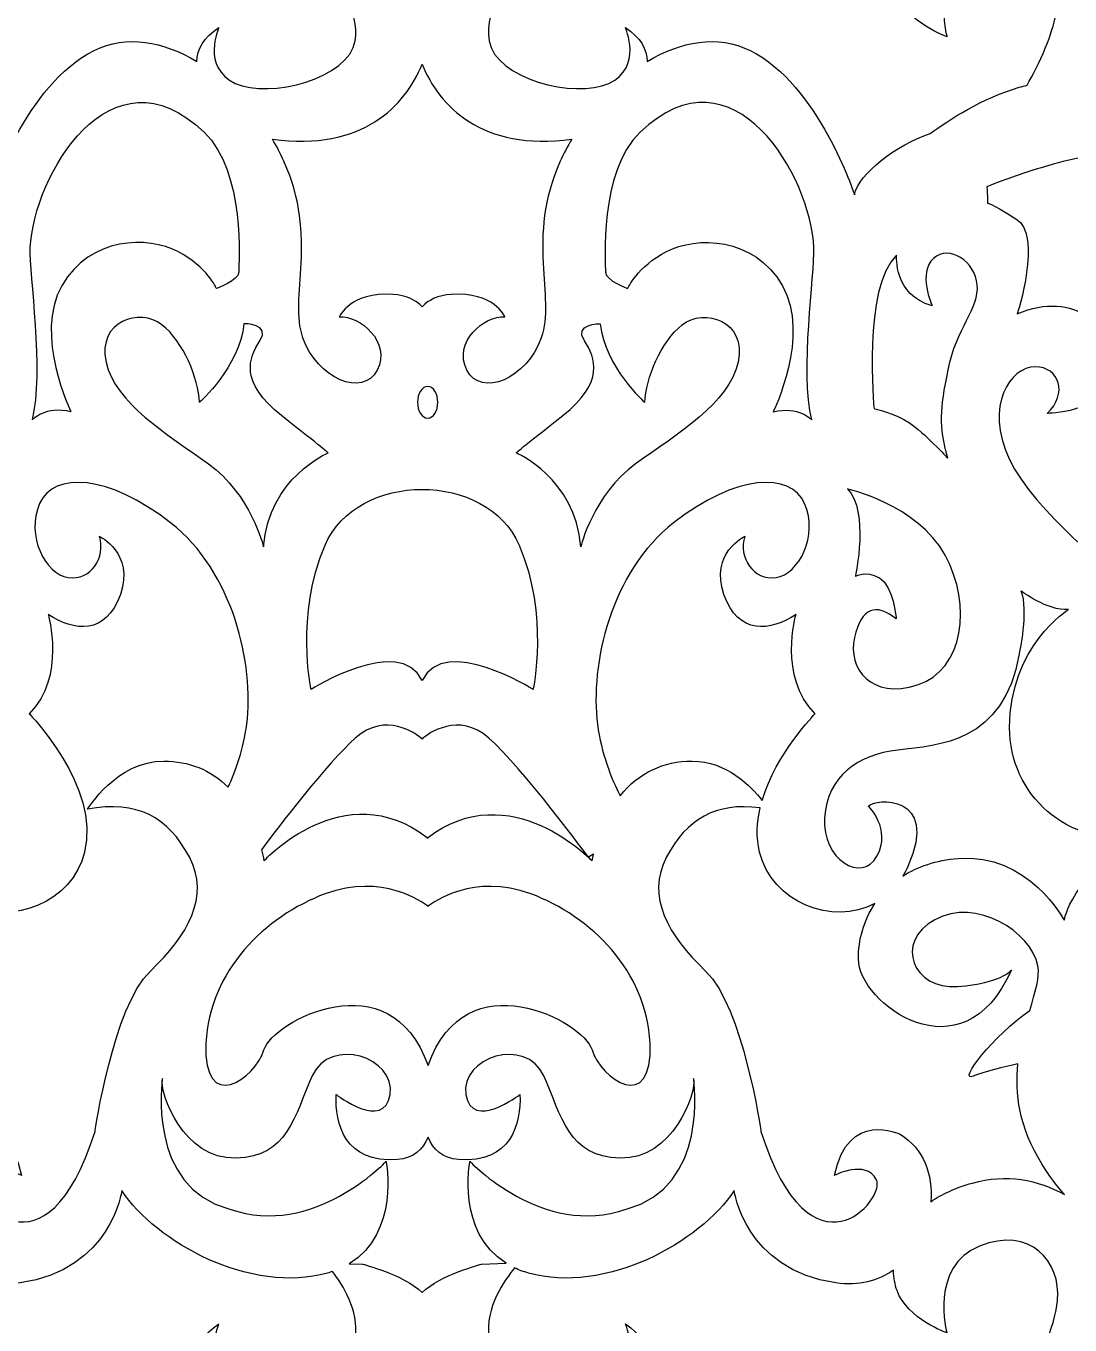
# Model space of a CAD drawing. Header units: centimetres. Extents: x 22.81 to 27, y -9 to -0.08.
# Drawn here: x 24.479 to 25.775, y -2.873 to -1.261 of the extents above; entities that cross this region are included whole.
import ezdxf

# ---------------------------------------------------------------- set-up
doc = ezdxf.new("R2010")
doc.units = ezdxf.units.CM
doc.header["$MEASUREMENT"] = 0
doc.layers.add('layer 1', color=7, linetype='Continuous')

msp = doc.modelspace()

# ---------------------------------------------------------------- linework, layer by layer
at = {"layer": 'layer 1', "color": 250, "lineweight": 30}
for points, knots in [([(26.99977, -9.0002), (26.99977, -9.0002), (22.8137, -9.0002), (22.8137, -9.0002), (22.8137, -9.0002), (22.8137, -9.0002), (22.8137, -0.08237), (22.8137, -0.08237), (22.8137, -0.08237), (22.8137, -0.08237), (26.99977, -0.08237), (26.99977, -0.08237), (26.99977, -0.08237), (26.99977, -0.08237), (26.99977, -9.0002), (26.99977, -9.0002)], [0, 0, 0, 0, 0.2, 0.2, 0.2, 0.2, 0.4, 0.4, 0.4, 0.4, 0.6, 0.6, 0.6, 0.6, 1, 1, 1, 1]), ([(24.85478, -1.1925), (24.86601, -1.20584), (24.89324, -1.24264), (24.8873, -1.27945), (24.8873, -1.27945), (24.87987, -1.32555), (24.78136, -1.3519), (24.73861, -1.33214), (24.73861, -1.33214), (24.69585, -1.31238), (24.71816, -1.26298), (24.71816, -1.26298), (24.71816, -1.26298), (24.69883, -1.27551), (24.69135, -1.29015), (24.69093, -1.30504), (24.69093, -1.30504), (24.64944, -1.28008), (24.60368, -1.27138), (24.5633, -1.29136), (24.5633, -1.29136), (24.47886, -1.33309), (24.4337, -1.47052), (24.4337, -1.47052), (24.4337, -1.47052), (24.42905, -1.44432), (24.38119, -1.4083), (24.34003, -1.39449), (24.34003, -1.39449), (24.31657, -1.37734), (24.27453, -1.35008), (24.22929, -1.33708), (24.22929, -1.33708), (24.22601, -1.33615), (24.22273, -1.33525), (24.21937, -1.3344), (24.21937, -1.3344), (24.20602, -1.30949), (24.18548, -1.27022), (24.18189, -1.23378), (24.18189, -1.23378), (24.17712, -1.18566), (24.21588, -1.14143), (24.27854, -1.16645), (24.27854, -1.16645), (24.3412, -1.19145), (24.31912, -1.27429), (24.31912, -1.27429), (24.31912, -1.27429), (24.31912, -1.27429), (24.3685, -1.2567), (24.38096, -1.2217), (24.38096, -1.2217), (24.38535, -1.2094), (24.38717, -1.19265), (24.38343, -1.17491), (24.38343, -1.17491), (24.40373, -1.19715), (24.43368, -1.21072), (24.47151, -1.20523), (24.47151, -1.20523), (24.5849, -1.18876), (24.59774, -1.09068), (24.59774, -1.09068), (24.59774, -1.09068), (24.63947, -1.15468), (24.75824, -1.22006), (24.85293, -1.19306), (24.85293, -1.19306), (24.85356, -1.19288), (24.85416, -1.19269), (24.85478, -1.1925)], [0, 0, 0, 0, 0.0526316, 0.0526316, 0.0526316, 0.0526316, 0.1052632, 0.1052632, 0.1052632, 0.1052632, 0.1578947, 0.1578947, 0.1578947, 0.1578947, 0.2105263, 0.2105263, 0.2105263, 0.2105263, 0.2631579, 0.2631579, 0.2631579, 0.2631579, 0.3157895, 0.3157895, 0.3157895, 0.3157895, 0.3684211, 0.3684211, 0.3684211, 0.3684211, 0.4210526, 0.4210526, 0.4210526, 0.4210526, 0.4736842, 0.4736842, 0.4736842, 0.4736842, 0.5263158, 0.5263158, 0.5263158, 0.5263158, 0.5789474, 0.5789474, 0.5789474, 0.5789474, 0.6315789, 0.6315789, 0.6315789, 0.6315789, 0.6842105, 0.6842105, 0.6842105, 0.6842105, 0.7368421, 0.7368421, 0.7368421, 0.7368421, 0.7894737, 0.7894737, 0.7894737, 0.7894737, 0.8421053, 0.8421053, 0.8421053, 0.8421053, 0.8947368, 0.8947368, 0.8947368, 0.8947368, 1, 1, 1, 1]), ([(25.55554, -1.18947), (25.55492, -1.20166), (25.55675, -1.21284), (25.55991, -1.2217), (25.55991, -1.2217), (25.57238, -1.2567), (25.62174, -1.27429), (25.62174, -1.27429), (25.62174, -1.27429), (25.62174, -1.27429), (25.59969, -1.19145), (25.66235, -1.16645), (25.66235, -1.16645), (25.72499, -1.14143), (25.76376, -1.18566), (25.75899, -1.23378), (25.75899, -1.23378), (25.75538, -1.27022), (25.73486, -1.30949), (25.7215, -1.3344), (25.7215, -1.3344), (25.71815, -1.33525), (25.71485, -1.33615), (25.71159, -1.33708), (25.71159, -1.33708), (25.66634, -1.35008), (25.62432, -1.37734), (25.60084, -1.39449), (25.60084, -1.39449), (25.55969, -1.4083), (25.51185, -1.44432), (25.50718, -1.47052), (25.50718, -1.47052), (25.50718, -1.47052), (25.46201, -1.33309), (25.37758, -1.29136), (25.37758, -1.29136), (25.3372, -1.27138), (25.29144, -1.28008), (25.24994, -1.30504), (25.24994, -1.30504), (25.24952, -1.29015), (25.24203, -1.27551), (25.22272, -1.26298), (25.22272, -1.26298), (25.22272, -1.26298), (25.24502, -1.31238), (25.20228, -1.33214), (25.20228, -1.33214), (25.15952, -1.3519), (25.06099, -1.32555), (25.05356, -1.27945), (25.05356, -1.27945), (25.04686, -1.23785), (25.08251, -1.19627), (25.08955, -1.18853), (25.08955, -1.18853), (25.09363, -1.19023), (25.09796, -1.19174), (25.10258, -1.19306), (25.10258, -1.19306), (25.19727, -1.22006), (25.31603, -1.15468), (25.35776, -1.09068), (25.35776, -1.09068), (25.35776, -1.09068), (25.37061, -1.18876), (25.48399, -1.20523), (25.48399, -1.20523), (25.5126, -1.20939), (25.5367, -1.20263), (25.55554, -1.18947)], [0, 0, 0, 0, 0.0526316, 0.0526316, 0.0526316, 0.0526316, 0.1052632, 0.1052632, 0.1052632, 0.1052632, 0.1578947, 0.1578947, 0.1578947, 0.1578947, 0.2105263, 0.2105263, 0.2105263, 0.2105263, 0.2631579, 0.2631579, 0.2631579, 0.2631579, 0.3157895, 0.3157895, 0.3157895, 0.3157895, 0.3684211, 0.3684211, 0.3684211, 0.3684211, 0.4210526, 0.4210526, 0.4210526, 0.4210526, 0.4736842, 0.4736842, 0.4736842, 0.4736842, 0.5263158, 0.5263158, 0.5263158, 0.5263158, 0.5789474, 0.5789474, 0.5789474, 0.5789474, 0.6315789, 0.6315789, 0.6315789, 0.6315789, 0.6842105, 0.6842105, 0.6842105, 0.6842105, 0.7368421, 0.7368421, 0.7368421, 0.7368421, 0.7894737, 0.7894737, 0.7894737, 0.7894737, 0.8421053, 0.8421053, 0.8421053, 0.8421053, 0.8947368, 0.8947368, 0.8947368, 0.8947368, 1, 1, 1, 1]), ([(24.74281, -1.56663), (24.74283, -1.55641), (24.75156, -1.44223), (24.69994, -1.39287), (24.69994, -1.39287), (24.58393, -1.28196), (24.48771, -1.44768), (24.48413, -1.53629), (24.48413, -1.53629), (24.48288, -1.56759), (24.5018, -1.69055), (24.48666, -1.7498), (24.48666, -1.7498), (24.48666, -1.7498), (24.50305, -1.73191), (24.53461, -1.73974), (24.53461, -1.73974), (24.53461, -1.73974), (24.48793, -1.64473), (24.52326, -1.58324), (24.52326, -1.58324), (24.55859, -1.52176), (24.63052, -1.52176), (24.66712, -1.54076), (24.66712, -1.54076), (24.70372, -1.55976), (24.71508, -1.58659), (24.71508, -1.58659), (24.71508, -1.58659), (24.71508, -1.58659), (24.74279, -1.57687), (24.74281, -1.56663)], [0, 0, 0, 0, 0.1111111, 0.1111111, 0.1111111, 0.1111111, 0.2222222, 0.2222222, 0.2222222, 0.2222222, 0.3333333, 0.3333333, 0.3333333, 0.3333333, 0.4444444, 0.4444444, 0.4444444, 0.4444444, 0.5555556, 0.5555556, 0.5555556, 0.5555556, 0.6666667, 0.6666667, 0.6666667, 0.6666667, 0.7777778, 0.7777778, 0.7777778, 0.7777778, 1, 1, 1, 1]), ([(25.19807, -1.56663), (25.19804, -1.55641), (25.18931, -1.44223), (25.24094, -1.39287), (25.24094, -1.39287), (25.35694, -1.28196), (25.45317, -1.44768), (25.45674, -1.53629), (25.45674, -1.53629), (25.45798, -1.56759), (25.43907, -1.69055), (25.4542, -1.7498), (25.4542, -1.7498), (25.4542, -1.7498), (25.4378, -1.73191), (25.40625, -1.73974), (25.40625, -1.73974), (25.40625, -1.73974), (25.45296, -1.64473), (25.41762, -1.58324), (25.41762, -1.58324), (25.38228, -1.52176), (25.31036, -1.52176), (25.27377, -1.54076), (25.27377, -1.54076), (25.23715, -1.55976), (25.2258, -1.58659), (25.2258, -1.58659), (25.2258, -1.58659), (25.2258, -1.58659), (25.19809, -1.57687), (25.19807, -1.56663)], [0, 0, 0, 0, 0.1111111, 0.1111111, 0.1111111, 0.1111111, 0.2222222, 0.2222222, 0.2222222, 0.2222222, 0.3333333, 0.3333333, 0.3333333, 0.3333333, 0.4444444, 0.4444444, 0.4444444, 0.4444444, 0.5555556, 0.5555556, 0.5555556, 0.5555556, 0.6666667, 0.6666667, 0.6666667, 0.6666667, 0.7777778, 0.7777778, 0.7777778, 0.7777778, 1, 1, 1, 1]), ([(24.97043, -1.30837), (24.9495, -1.35994), (24.89694, -1.41669), (24.78459, -1.40136), (24.78459, -1.40136), (24.78992, -1.41031), (24.79472, -1.41947), (24.79891, -1.42877), (24.79891, -1.42877), (24.84212, -1.52443), (24.8048, -1.59749), (24.82248, -1.64793), (24.82248, -1.64793), (24.84017, -1.69837), (24.8971, -1.72272), (24.91476, -1.68794), (24.91476, -1.68794), (24.93243, -1.65314), (24.89318, -1.6201), (24.86765, -1.62184), (24.86765, -1.62184), (24.86765, -1.62184), (24.88138, -1.59052), (24.9344, -1.59401), (24.9344, -1.59401), (24.9505, -1.59507), (24.96225, -1.60078), (24.97044, -1.6093), (24.97044, -1.6093), (24.97862, -1.60078), (24.99037, -1.59507), (25.00647, -1.59401), (25.00647, -1.59401), (25.05949, -1.59052), (25.07322, -1.62184), (25.07322, -1.62184), (25.07322, -1.62184), (25.04769, -1.6201), (25.00843, -1.65314), (25.02611, -1.68794), (25.02611, -1.68794), (25.04377, -1.72272), (25.10073, -1.69837), (25.11839, -1.64793), (25.11839, -1.64793), (25.13607, -1.59749), (25.09875, -1.52443), (25.14195, -1.42877), (25.14195, -1.42877), (25.14615, -1.41947), (25.15095, -1.41031), (25.15629, -1.40136), (25.15629, -1.40136), (25.04393, -1.41669), (24.99137, -1.35994), (24.97043, -1.30837)], [0, 0, 0, 0, 0.0666667, 0.0666667, 0.0666667, 0.0666667, 0.1333333, 0.1333333, 0.1333333, 0.1333333, 0.2, 0.2, 0.2, 0.2, 0.2666667, 0.2666667, 0.2666667, 0.2666667, 0.3333333, 0.3333333, 0.3333333, 0.3333333, 0.4, 0.4, 0.4, 0.4, 0.4666667, 0.4666667, 0.4666667, 0.4666667, 0.5333333, 0.5333333, 0.5333333, 0.5333333, 0.6, 0.6, 0.6, 0.6, 0.6666667, 0.6666667, 0.6666667, 0.6666667, 0.7333333, 0.7333333, 0.7333333, 0.7333333, 0.8, 0.8, 0.8, 0.8, 0.8666667, 0.8666667, 0.8666667, 0.8666667, 1, 1, 1, 1]), ([(25.79654, -1.62107), (25.77496, -1.60714), (25.74453, -1.60286), (25.70909, -1.61819), (25.70909, -1.61819), (25.70909, -1.61819), (25.74083, -1.52095), (25.70745, -1.50008), (25.70745, -1.50008), (25.67408, -1.47922), (25.67211, -1.48094), (25.67211, -1.48094), (25.67211, -1.48094), (25.67211, -1.48094), (25.67228, -1.47241), (25.67132, -1.46052), (25.67132, -1.46052), (25.71167, -1.44434), (25.78857, -1.41737), (25.85748, -1.41519), (25.85748, -1.41519), (25.95644, -1.41207), (26.09546, -1.46112), (26.06719, -1.56339), (26.06719, -1.56339), (26.03891, -1.66568), (25.90696, -1.66253), (25.87752, -1.6354), (25.87752, -1.6354), (25.84806, -1.60827), (25.868, -1.5441), (25.868, -1.5441), (25.868, -1.5441), (25.868, -1.5441), (25.80461, -1.56431), (25.79654, -1.62107)], [0, 0, 0, 0, 0.1, 0.1, 0.1, 0.1, 0.2, 0.2, 0.2, 0.2, 0.3, 0.3, 0.3, 0.3, 0.4, 0.4, 0.4, 0.4, 0.5, 0.5, 0.5, 0.5, 0.6, 0.6, 0.6, 0.6, 0.7, 0.7, 0.7, 0.7, 0.8, 0.8, 0.8, 0.8, 1, 1, 1, 1]), ([(25.53138, -1.7357), (25.53138, -1.7357), (25.51668, -1.58451), (25.55935, -1.54541), (25.55935, -1.54541), (25.55935, -1.54541), (25.55534, -1.59518), (25.60335, -1.60804), (25.60335, -1.60804), (25.60335, -1.60804), (25.58522, -1.5671), (25.60516, -1.54944), (25.60516, -1.54944), (25.62508, -1.5318), (25.65679, -1.55345), (25.65951, -1.58234), (25.65951, -1.58234), (25.66224, -1.61122), (25.63324, -1.63611), (25.62328, -1.68747), (25.62328, -1.68747), (25.6133, -1.73883), (25.61177, -1.75539), (25.62279, -1.79738), (25.62279, -1.79738), (25.62279, -1.79738), (25.59303, -1.76516), (25.5754, -1.75344), (25.5754, -1.75344), (25.55777, -1.74172), (25.53138, -1.7357), (25.53138, -1.7357)], [0, 0, 0, 0, 0.1111111, 0.1111111, 0.1111111, 0.1111111, 0.2222222, 0.2222222, 0.2222222, 0.2222222, 0.3333333, 0.3333333, 0.3333333, 0.3333333, 0.4444444, 0.4444444, 0.4444444, 0.4444444, 0.5555556, 0.5555556, 0.5555556, 0.5555556, 0.6666667, 0.6666667, 0.6666667, 0.6666667, 0.7777778, 0.7777778, 0.7777778, 0.7777778, 1, 1, 1, 1]), ([(24.85383, -1.79062), (24.85383, -1.79062), (24.77999, -1.82189), (24.77359, -1.90719), (24.77359, -1.90719), (24.77359, -1.90719), (24.75775, -1.84205), (24.70545, -1.80447), (24.70545, -1.80447), (24.65314, -1.76691), (24.58951, -1.72933), (24.5782, -1.67799), (24.5782, -1.67799), (24.5669, -1.62664), (24.62062, -1.61035), (24.64749, -1.63166), (24.64749, -1.63166), (24.67434, -1.65293), (24.69272, -1.69802), (24.69414, -1.72807), (24.69414, -1.72807), (24.69414, -1.72807), (24.74363, -1.68425), (24.74928, -1.63039), (24.74928, -1.63039), (24.74928, -1.63039), (24.78322, -1.63039), (24.76907, -1.65168), (24.76907, -1.65168), (24.75494, -1.67298), (24.74363, -1.70303), (24.79593, -1.74436), (24.79593, -1.74436), (24.84823, -1.78569), (24.85383, -1.79062), (24.85383, -1.79062)], [0, 0, 0, 0, 0.1, 0.1, 0.1, 0.1, 0.2, 0.2, 0.2, 0.2, 0.3, 0.3, 0.3, 0.3, 0.4, 0.4, 0.4, 0.4, 0.5, 0.5, 0.5, 0.5, 0.6, 0.6, 0.6, 0.6, 0.7, 0.7, 0.7, 0.7, 0.8, 0.8, 0.8, 0.8, 1, 1, 1, 1]), ([(25.08705, -1.79062), (25.08705, -1.79062), (25.16087, -1.82189), (25.16729, -1.90719), (25.16729, -1.90719), (25.16729, -1.90719), (25.1831, -1.84205), (25.23542, -1.80447), (25.23542, -1.80447), (25.28773, -1.76691), (25.35135, -1.72933), (25.36266, -1.67799), (25.36266, -1.67799), (25.37397, -1.62664), (25.32025, -1.61035), (25.2934, -1.63166), (25.2934, -1.63166), (25.26653, -1.65293), (25.24816, -1.69802), (25.24673, -1.72807), (25.24673, -1.72807), (25.24673, -1.72807), (25.19725, -1.68425), (25.19159, -1.63039), (25.19159, -1.63039), (25.19159, -1.63039), (25.15766, -1.63039), (25.17181, -1.65168), (25.17181, -1.65168), (25.18594, -1.67298), (25.19725, -1.70303), (25.14493, -1.74436), (25.14493, -1.74436), (25.09264, -1.78569), (25.08705, -1.79062), (25.08705, -1.79062)], [0, 0, 0, 0, 0.1, 0.1, 0.1, 0.1, 0.2, 0.2, 0.2, 0.2, 0.3, 0.3, 0.3, 0.3, 0.4, 0.4, 0.4, 0.4, 0.5, 0.5, 0.5, 0.5, 0.6, 0.6, 0.6, 0.6, 0.7, 0.7, 0.7, 0.7, 0.8, 0.8, 0.8, 0.8, 1, 1, 1, 1]), ([(26.16745, -1.78803), (26.1548, -1.78984), (26.14118, -1.79283), (26.1266, -1.79715), (26.1266, -1.79715), (26.01104, -1.83126), (26.00986, -1.91289), (26.00986, -1.97259), (26.00986, -1.97259), (26.00986, -1.97259), (25.93603, -1.90008), (25.83492, -1.94415), (25.83492, -1.94415), (25.83492, -1.94415), (25.73023, -1.86458), (25.69914, -1.7982), (25.69914, -1.7982), (25.66802, -1.73184), (25.70116, -1.68384), (25.73117, -1.68384), (25.73117, -1.68384), (25.76115, -1.68384), (25.77263, -1.71746), (25.74617, -1.74166), (25.74617, -1.74166), (25.74617, -1.74166), (25.81342, -1.74098), (25.8279, -1.69978), (25.8279, -1.69978), (25.86735, -1.73739), (25.93439, -1.75875), (25.97846, -1.74388), (25.97846, -1.74388), (26.0429, -1.72212), (26.08892, -1.63108), (26.08892, -1.63108), (26.08892, -1.63108), (26.07947, -1.70964), (26.11921, -1.76962), (26.16745, -1.78803)], [0, 0, 0, 0, 0.0909091, 0.0909091, 0.0909091, 0.0909091, 0.1818182, 0.1818182, 0.1818182, 0.1818182, 0.2727273, 0.2727273, 0.2727273, 0.2727273, 0.3636364, 0.3636364, 0.3636364, 0.3636364, 0.4545455, 0.4545455, 0.4545455, 0.4545455, 0.5454545, 0.5454545, 0.5454545, 0.5454545, 0.6363636, 0.6363636, 0.6363636, 0.6363636, 0.7272727, 0.7272727, 0.7272727, 0.7272727, 0.8181818, 0.8181818, 0.8181818, 0.8181818, 1, 1, 1, 1]), ([(24.97735, -1.74761), (24.9704, -1.74761), (24.96473, -1.73874), (24.96473, -1.72787), (24.96473, -1.72787), (24.96473, -1.71701), (24.9704, -1.70816), (24.97735, -1.70816), (24.97735, -1.70816), (24.9843, -1.70816), (24.98995, -1.71701), (24.98995, -1.72787), (24.98995, -1.72787), (24.98995, -1.73874), (24.9843, -1.74761), (24.97735, -1.74761)], [0, 0, 0, 0, 0.2, 0.2, 0.2, 0.2, 0.4, 0.4, 0.4, 0.4, 0.6, 0.6, 0.6, 0.6, 1, 1, 1, 1]), ([(24.35536, -2.73332), (24.34017, -2.71848), (24.31825, -2.70546), (24.28742, -2.69675), (24.28742, -2.69675), (24.24557, -2.68492), (24.20564, -2.69271), (24.17324, -2.71096), (24.17324, -2.71096), (24.18309, -2.69973), (24.1925, -2.68709), (24.2013, -2.67298), (24.2013, -2.67298), (24.22977, -2.62733), (24.23467, -2.58535), (24.23096, -2.54876), (24.23096, -2.54876), (24.24818, -2.55269), (24.27308, -2.55879), (24.28652, -2.56407), (24.28652, -2.56407), (24.30669, -2.57203), (24.26078, -2.5132), (24.21632, -2.48279), (24.21632, -2.48279), (24.20938, -2.45969), (24.20338, -2.44082), (24.20615, -2.42711), (24.20615, -2.42711), (24.21469, -2.38505), (24.28286, -2.34192), (24.334, -2.36996), (24.334, -2.36996), (24.38511, -2.398), (24.36078, -2.45731), (24.30599, -2.45299), (24.30599, -2.45299), (24.2512, -2.44867), (24.23905, -2.4325), (24.23905, -2.4325), (24.23905, -2.4325), (24.2999, -2.56946), (24.42895, -2.47349), (24.42895, -2.41848), (24.42895, -2.41848), (24.42895, -2.3954), (24.42237, -2.37096), (24.40832, -2.34991), (24.40832, -2.34991), (24.46115, -2.37861), (24.5364, -2.34805), (24.55156, -2.28614), (24.55156, -2.28614), (24.5715, -2.2046), (24.48279, -2.11444), (24.48279, -2.11444), (24.48279, -2.11444), (24.52874, -2.06851), (24.50635, -1.99127), (24.50635, -1.99127), (24.50635, -1.99127), (24.53816, -2.01215), (24.5782, -2.01737), (24.59588, -1.96624), (24.59588, -1.96624), (24.61356, -1.91509), (24.56997, -1.89422), (24.56997, -1.89422), (24.56997, -1.89422), (24.5782, -1.92032), (24.55937, -1.94954), (24.53109, -1.94537), (24.53109, -1.94537), (24.50281, -1.9412), (24.47808, -1.89318), (24.49575, -1.85351), (24.49575, -1.85351), (24.51342, -1.81388), (24.58058, -1.817), (24.65833, -1.87752), (24.65833, -1.87752), (24.73609, -1.93805), (24.76235, -2.05363), (24.75271, -2.12754), (24.75271, -2.12754), (24.74877, -2.15789), (24.73943, -2.18463), (24.72976, -2.20563), (24.72976, -2.20563), (24.70791, -2.18377), (24.68045, -2.17321), (24.64999, -2.17321), (24.64999, -2.17321), (24.59109, -2.17321), (24.55516, -2.23286), (24.55516, -2.23286), (24.55516, -2.23286), (24.6165, -2.22132), (24.65553, -2.24275), (24.68156, -2.29213), (24.68156, -2.29213), (24.70758, -2.34152), (24.6797, -2.38929), (24.63323, -2.43375), (24.63323, -2.43375), (24.58676, -2.47821), (24.56446, -2.63298), (24.56446, -2.63298), (24.56446, -2.63298), (24.50311, -2.82564), (24.40832, -2.71695), (24.42133, -2.69226), (24.42133, -2.69226), (24.43435, -2.66757), (24.47336, -2.68732), (24.47336, -2.68732), (24.47336, -2.68732), (24.45665, -2.605), (24.39158, -2.63627), (24.39158, -2.63627), (24.39158, -2.63627), (24.35894, -2.65602), (24.34815, -2.6957), (24.35536, -2.73332)], [0, 0, 0, 0, 0.03125, 0.03125, 0.03125, 0.03125, 0.0625, 0.0625, 0.0625, 0.0625, 0.09375, 0.09375, 0.09375, 0.09375, 0.125, 0.125, 0.125, 0.125, 0.15625, 0.15625, 0.15625, 0.15625, 0.1875, 0.1875, 0.1875, 0.1875, 0.21875, 0.21875, 0.21875, 0.21875, 0.25, 0.25, 0.25, 0.25, 0.28125, 0.28125, 0.28125, 0.28125, 0.3125, 0.3125, 0.3125, 0.3125, 0.34375, 0.34375, 0.34375, 0.34375, 0.375, 0.375, 0.375, 0.375, 0.40625, 0.40625, 0.40625, 0.40625, 0.4375, 0.4375, 0.4375, 0.4375, 0.46875, 0.46875, 0.46875, 0.46875, 0.5, 0.5, 0.5, 0.5, 0.53125, 0.53125, 0.53125, 0.53125, 0.5625, 0.5625, 0.5625, 0.5625, 0.59375, 0.59375, 0.59375, 0.59375, 0.625, 0.625, 0.625, 0.625, 0.65625, 0.65625, 0.65625, 0.65625, 0.6875, 0.6875, 0.6875, 0.6875, 0.71875, 0.71875, 0.71875, 0.71875, 0.75, 0.75, 0.75, 0.75, 0.78125, 0.78125, 0.78125, 0.78125, 0.8125, 0.8125, 0.8125, 0.8125, 0.84375, 0.84375, 0.84375, 0.84375, 0.875, 0.875, 0.875, 0.875, 0.90625, 0.90625, 0.90625, 0.90625, 0.9375, 0.9375, 0.9375, 0.9375, 1, 1, 1, 1]), ([(24.84996, -1.90536), (24.81266, -1.99234), (24.8327, -2.08417), (24.8327, -2.08417), (24.8327, -2.08417), (24.8327, -2.08417), (24.94229, -2.01541), (24.97044, -2.073), (24.97044, -2.073), (24.99859, -2.01541), (25.10818, -2.08417), (25.10818, -2.08417), (25.10818, -2.08417), (25.10818, -2.08417), (25.12821, -1.99234), (25.09091, -1.90536), (25.09091, -1.90536), (25.05118, -1.81275), (24.88954, -1.81312), (24.84996, -1.90536)], [0, 0, 0, 0, 0.1666667, 0.1666667, 0.1666667, 0.1666667, 0.3333333, 0.3333333, 0.3333333, 0.3333333, 0.5, 0.5, 0.5, 0.5, 0.6666667, 0.6666667, 0.6666667, 0.6666667, 1, 1, 1, 1]), ([(25.39253, -2.22189), (25.37895, -2.20468), (25.3483, -2.17321), (25.30552, -2.17321), (25.30552, -2.17321), (25.27045, -2.17321), (25.2394, -2.18721), (25.21628, -2.21628), (25.21628, -2.21628), (25.20496, -2.19404), (25.1928, -2.16328), (25.18815, -2.12754), (25.18815, -2.12754), (25.17852, -2.05363), (25.20479, -1.93805), (25.28256, -1.87752), (25.28256, -1.87752), (25.36031, -1.817), (25.42746, -1.81388), (25.44514, -1.85351), (25.44514, -1.85351), (25.4628, -1.89318), (25.43807, -1.9412), (25.40979, -1.94537), (25.40979, -1.94537), (25.38151, -1.94954), (25.36266, -1.92032), (25.37091, -1.89422), (25.37091, -1.89422), (25.37091, -1.89422), (25.32732, -1.91509), (25.345, -1.96624), (25.345, -1.96624), (25.36266, -2.01737), (25.40272, -2.01215), (25.43452, -1.99127), (25.43452, -1.99127), (25.43452, -1.99127), (25.41215, -2.06851), (25.4581, -2.11444), (25.4581, -2.11444), (25.4581, -2.11444), (25.40985, -2.16347), (25.39253, -2.22189)], [0, 0, 0, 0, 0.0833333, 0.0833333, 0.0833333, 0.0833333, 0.1666667, 0.1666667, 0.1666667, 0.1666667, 0.25, 0.25, 0.25, 0.25, 0.3333333, 0.3333333, 0.3333333, 0.3333333, 0.4166667, 0.4166667, 0.4166667, 0.4166667, 0.5, 0.5, 0.5, 0.5, 0.5833333, 0.5833333, 0.5833333, 0.5833333, 0.6666667, 0.6666667, 0.6666667, 0.6666667, 0.75, 0.75, 0.75, 0.75, 0.8333333, 0.8333333, 0.8333333, 0.8333333, 1, 1, 1, 1]), ([(25.50817, -1.94383), (25.50817, -1.94383), (25.5258, -1.86278), (25.49824, -1.83544), (25.49824, -1.83544), (25.49824, -1.83544), (25.58532, -1.85498), (25.61948, -1.91747), (25.61948, -1.91747), (25.65367, -1.97996), (25.64263, -2.06002), (25.58532, -2.07859), (25.58532, -2.07859), (25.52801, -2.09712), (25.49824, -2.05807), (25.50706, -2.01999), (25.50706, -2.01999), (25.51589, -1.9819), (25.53352, -1.97704), (25.55889, -1.99656), (25.55889, -1.99656), (25.55889, -1.99656), (25.55556, -1.95556), (25.53794, -1.94578), (25.53794, -1.94578), (25.5203, -1.93603), (25.50817, -1.94383), (25.50817, -1.94383)], [0, 0, 0, 0, 0.125, 0.125, 0.125, 0.125, 0.25, 0.25, 0.25, 0.25, 0.375, 0.375, 0.375, 0.375, 0.5, 0.5, 0.5, 0.5, 0.625, 0.625, 0.625, 0.625, 0.75, 0.75, 0.75, 0.75, 1, 1, 1, 1]), ([(25.5673, -2.31579), (25.56953, -2.31204), (25.57158, -2.30804), (25.57342, -2.3038), (25.57342, -2.3038), (25.61331, -2.21275), (25.53201, -2.21955), (25.52433, -2.22905), (25.52433, -2.22905), (25.52433, -2.22905), (25.55359, -2.25756), (25.53501, -2.2913), (25.53501, -2.2913), (25.51642, -2.32506), (25.46623, -2.29543), (25.46995, -2.24356), (25.46995, -2.24356), (25.47366, -2.19169), (25.51084, -2.16534), (25.56103, -2.15958), (25.56103, -2.15958), (25.61122, -2.15382), (25.69309, -2.15023), (25.71149, -2.04015), (25.71149, -2.04015), (25.71149, -2.04015), (25.72316, -1.98607), (25.71376, -1.96207), (25.71376, -1.96207), (25.71376, -1.96207), (25.74673, -1.98711), (25.77266, -1.98502), (25.77266, -1.98502), (25.77266, -1.98502), (25.6996, -2.03059), (25.6996, -2.13149), (25.6996, -2.13149), (25.6996, -2.21413), (25.76998, -2.28122), (25.86442, -2.2675), (25.86442, -2.2675), (25.77488, -2.31585), (25.76752, -2.37065), (25.76752, -2.37065), (25.76752, -2.37065), (25.76752, -2.37065), (25.72258, -2.28678), (25.63593, -2.2939), (25.63593, -2.2939), (25.6081, -2.29617), (25.58536, -2.30416), (25.5673, -2.31579)], [0, 0, 0, 0, 0.0714286, 0.0714286, 0.0714286, 0.0714286, 0.1428571, 0.1428571, 0.1428571, 0.1428571, 0.2142857, 0.2142857, 0.2142857, 0.2142857, 0.2857143, 0.2857143, 0.2857143, 0.2857143, 0.3571429, 0.3571429, 0.3571429, 0.3571429, 0.4285714, 0.4285714, 0.4285714, 0.4285714, 0.5, 0.5, 0.5, 0.5, 0.5714286, 0.5714286, 0.5714286, 0.5714286, 0.6428571, 0.6428571, 0.6428571, 0.6428571, 0.7142857, 0.7142857, 0.7142857, 0.7142857, 0.7857143, 0.7857143, 0.7857143, 0.7857143, 0.8571429, 0.8571429, 0.8571429, 0.8571429, 1, 1, 1, 1]), ([(25.18322, -2.28862), (25.18254, -2.29134), (25.18193, -2.2941), (25.18134, -2.29692), (25.18134, -2.29692), (25.18134, -2.29692), (25.07979, -2.18967), (24.97664, -2.26865), (24.97664, -2.26865), (24.97664, -2.26865), (24.97663, -2.26803), (24.97663, -2.26803), (24.97663, -2.26803), (24.87336, -2.1886), (24.77417, -2.29692), (24.77417, -2.29692), (24.77417, -2.29692), (24.77318, -2.29218), (24.77209, -2.28761), (24.77092, -2.28316), (24.77092, -2.28316), (24.79154, -2.2557), (24.85314, -2.17508), (24.88753, -2.14461), (24.88753, -2.14461), (24.92525, -2.11119), (24.96299, -2.13937), (24.96987, -2.14507), (24.96987, -2.14507), (24.96987, -2.14507), (24.96989, -2.14603), (24.96989, -2.14603), (24.96989, -2.14603), (24.96989, -2.14603), (24.97009, -2.14585), (24.97044, -2.14555), (24.97044, -2.14555), (24.97079, -2.14585), (24.97099, -2.14603), (24.97099, -2.14603), (24.97099, -2.14603), (24.97099, -2.14603), (24.971, -2.14507), (24.971, -2.14507), (24.971, -2.14507), (24.97788, -2.13937), (25.01561, -2.11118), (25.05335, -2.14461), (25.05335, -2.14461), (25.09507, -2.18158), (25.17692, -2.29246), (25.17692, -2.29246), (25.17692, -2.29246), (25.17692, -2.29246), (25.18322, -2.28862), (25.18322, -2.28862)], [0, 0, 0, 0, 0.0666667, 0.0666667, 0.0666667, 0.0666667, 0.1333333, 0.1333333, 0.1333333, 0.1333333, 0.2, 0.2, 0.2, 0.2, 0.2666667, 0.2666667, 0.2666667, 0.2666667, 0.3333333, 0.3333333, 0.3333333, 0.3333333, 0.4, 0.4, 0.4, 0.4, 0.4666667, 0.4666667, 0.4666667, 0.4666667, 0.5333333, 0.5333333, 0.5333333, 0.5333333, 0.6, 0.6, 0.6, 0.6, 0.6666667, 0.6666667, 0.6666667, 0.6666667, 0.7333333, 0.7333333, 0.7333333, 0.7333333, 0.8, 0.8, 0.8, 0.8, 0.8666667, 0.8666667, 0.8666667, 0.8666667, 1, 1, 1, 1]), ([(25.76763, -2.71096), (25.73523, -2.69271), (25.6953, -2.68492), (25.65345, -2.69675), (25.65345, -2.69675), (25.63235, -2.70271), (25.61541, -2.7107), (25.60196, -2.71991), (25.60196, -2.71991), (25.6045, -2.68659), (25.59269, -2.65368), (25.56392, -2.63627), (25.56392, -2.63627), (25.56392, -2.63627), (25.49887, -2.605), (25.48214, -2.68732), (25.48214, -2.68732), (25.48214, -2.68732), (25.52116, -2.66757), (25.53418, -2.69226), (25.53418, -2.69226), (25.54719, -2.71695), (25.45239, -2.82564), (25.39105, -2.63298), (25.39105, -2.63298), (25.39105, -2.63298), (25.36875, -2.47821), (25.32228, -2.43375), (25.32228, -2.43375), (25.2758, -2.38929), (25.24793, -2.34152), (25.27395, -2.29213), (25.27395, -2.29213), (25.29847, -2.24555), (25.33459, -2.22388), (25.39005, -2.23121), (25.39005, -2.23121), (25.38584, -2.24922), (25.38486, -2.2679), (25.38933, -2.28614), (25.38933, -2.28614), (25.40447, -2.34805), (25.47973, -2.37861), (25.53255, -2.34991), (25.53255, -2.34991), (25.51852, -2.37096), (25.51193, -2.3954), (25.51193, -2.41848), (25.51193, -2.41848), (25.51193, -2.47349), (25.64098, -2.56946), (25.70185, -2.4325), (25.70185, -2.4325), (25.70185, -2.4325), (25.68967, -2.44867), (25.6349, -2.45299), (25.6349, -2.45299), (25.5801, -2.45731), (25.55575, -2.398), (25.60689, -2.36996), (25.60689, -2.36996), (25.65803, -2.34192), (25.7262, -2.38505), (25.73471, -2.42711), (25.73471, -2.42711), (25.73749, -2.44082), (25.73149, -2.45969), (25.72456, -2.48279), (25.72456, -2.48279), (25.68011, -2.5132), (25.63419, -2.57203), (25.65436, -2.56407), (25.65436, -2.56407), (25.66779, -2.55879), (25.69269, -2.55269), (25.70992, -2.54876), (25.70992, -2.54876), (25.70622, -2.58535), (25.71111, -2.62733), (25.73958, -2.67298), (25.73958, -2.67298), (25.74838, -2.68709), (25.75778, -2.69972), (25.76763, -2.71096)], [0, 0, 0, 0, 0.0454545, 0.0454545, 0.0454545, 0.0454545, 0.0909091, 0.0909091, 0.0909091, 0.0909091, 0.1363636, 0.1363636, 0.1363636, 0.1363636, 0.1818182, 0.1818182, 0.1818182, 0.1818182, 0.2272727, 0.2272727, 0.2272727, 0.2272727, 0.2727273, 0.2727273, 0.2727273, 0.2727273, 0.3181818, 0.3181818, 0.3181818, 0.3181818, 0.3636364, 0.3636364, 0.3636364, 0.3636364, 0.4090909, 0.4090909, 0.4090909, 0.4090909, 0.4545455, 0.4545455, 0.4545455, 0.4545455, 0.5, 0.5, 0.5, 0.5, 0.5454545, 0.5454545, 0.5454545, 0.5454545, 0.5909091, 0.5909091, 0.5909091, 0.5909091, 0.6363636, 0.6363636, 0.6363636, 0.6363636, 0.6818182, 0.6818182, 0.6818182, 0.6818182, 0.7272727, 0.7272727, 0.7272727, 0.7272727, 0.7727273, 0.7727273, 0.7727273, 0.7727273, 0.8181818, 0.8181818, 0.8181818, 0.8181818, 0.8636364, 0.8636364, 0.8636364, 0.8636364, 0.9090909, 0.9090909, 0.9090909, 0.9090909, 1, 1, 1, 1]), ([(24.97751, -2.35313), (24.97751, -2.35313), (24.97799, -2.35314), (24.97799, -2.35314), (24.97799, -2.35314), (24.98328, -2.34906), (25.03452, -2.31166), (25.10525, -2.33785), (25.10525, -2.33785), (25.17998, -2.36553), (25.24928, -2.43414), (25.25335, -2.52321), (25.25335, -2.52321), (25.25742, -2.61229), (25.1922, -2.56775), (25.18134, -2.53163), (25.18134, -2.53163), (25.17058, -2.49595), (25.02441, -2.41793), (24.97775, -2.55105), (24.97775, -2.55105), (24.9311, -2.41793), (24.78491, -2.49595), (24.77417, -2.53163), (24.77417, -2.53163), (24.7633, -2.56775), (24.69809, -2.61229), (24.70215, -2.52321), (24.70215, -2.52321), (24.70624, -2.43414), (24.77553, -2.36553), (24.85025, -2.33785), (24.85025, -2.33785), (24.92092, -2.31167), (24.97212, -2.34896), (24.97751, -2.35313)], [0, 0, 0, 0, 0.1, 0.1, 0.1, 0.1, 0.2, 0.2, 0.2, 0.2, 0.3, 0.3, 0.3, 0.3, 0.4, 0.4, 0.4, 0.4, 0.5, 0.5, 0.5, 0.5, 0.6, 0.6, 0.6, 0.6, 0.7, 0.7, 0.7, 0.7, 0.8, 0.8, 0.8, 0.8, 1, 1, 1, 1]), ([(25.07464, -2.79635), (25.07464, -2.79635), (25.04428, -2.79743), (25.04428, -2.79743), (25.04428, -2.79743), (25.04428, -2.79743), (24.99356, -2.81011), (24.97044, -2.83257), (24.97044, -2.83257), (24.94731, -2.81011), (24.89661, -2.79743), (24.89661, -2.79743), (24.89661, -2.79743), (24.89661, -2.79743), (24.88009, -2.79685), (24.88009, -2.79685), (24.88009, -2.79685), (24.94307, -2.75837), (24.92572, -2.66995), (24.92572, -2.66995), (24.92572, -2.66995), (24.92572, -2.66995), (24.8359, -2.76549), (24.73182, -2.72927), (24.73182, -2.72927), (24.62772, -2.70202), (24.64808, -2.56781), (24.64809, -2.56713), (24.64809, -2.56713), (24.64439, -2.58522), (24.67413, -2.66757), (24.73919, -2.66592), (24.73919, -2.66592), (24.80424, -2.66428), (24.81169, -2.61323), (24.834, -2.56384), (24.834, -2.56384), (24.85629, -2.51442), (24.93808, -2.54076), (24.93064, -2.58688), (24.93064, -2.58688), (24.92321, -2.63298), (24.86373, -2.58688), (24.86373, -2.58688), (24.86373, -2.58688), (24.86186, -2.62311), (24.87488, -2.67251), (24.93994, -2.66757), (24.93994, -2.66757), (24.96011, -2.66603), (24.97156, -2.6547), (24.97775, -2.6398), (24.97775, -2.6398), (24.98396, -2.6547), (24.9954, -2.66603), (25.01557, -2.66757), (25.01557, -2.66757), (25.08062, -2.67251), (25.09365, -2.62311), (25.09178, -2.58688), (25.09178, -2.58688), (25.09178, -2.58688), (25.03229, -2.63298), (25.02486, -2.58688), (25.02486, -2.58688), (25.01741, -2.54076), (25.09921, -2.51442), (25.12153, -2.56384), (25.12153, -2.56384), (25.14382, -2.61323), (25.15126, -2.66428), (25.21633, -2.66592), (25.21633, -2.66592), (25.28139, -2.66757), (25.31113, -2.58522), (25.30741, -2.56713), (25.30741, -2.56713), (25.30744, -2.56781), (25.32778, -2.70202), (25.2237, -2.72927), (25.2237, -2.72927), (25.1196, -2.76549), (25.02981, -2.66995), (25.02981, -2.66995), (25.02981, -2.66995), (25.02981, -2.66995), (25.01259, -2.75762), (25.07464, -2.79635)], [0, 0, 0, 0, 0.0434783, 0.0434783, 0.0434783, 0.0434783, 0.0869565, 0.0869565, 0.0869565, 0.0869565, 0.1304348, 0.1304348, 0.1304348, 0.1304348, 0.173913, 0.173913, 0.173913, 0.173913, 0.2173913, 0.2173913, 0.2173913, 0.2173913, 0.2608696, 0.2608696, 0.2608696, 0.2608696, 0.3043478, 0.3043478, 0.3043478, 0.3043478, 0.3478261, 0.3478261, 0.3478261, 0.3478261, 0.3913043, 0.3913043, 0.3913043, 0.3913043, 0.4347826, 0.4347826, 0.4347826, 0.4347826, 0.4782609, 0.4782609, 0.4782609, 0.4782609, 0.5217391, 0.5217391, 0.5217391, 0.5217391, 0.5652174, 0.5652174, 0.5652174, 0.5652174, 0.6086957, 0.6086957, 0.6086957, 0.6086957, 0.6521739, 0.6521739, 0.6521739, 0.6521739, 0.6956522, 0.6956522, 0.6956522, 0.6956522, 0.7391304, 0.7391304, 0.7391304, 0.7391304, 0.7826087, 0.7826087, 0.7826087, 0.7826087, 0.826087, 0.826087, 0.826087, 0.826087, 0.8695652, 0.8695652, 0.8695652, 0.8695652, 0.9130435, 0.9130435, 0.9130435, 0.9130435, 1, 1, 1, 1]), ([(24.85922, -2.80655), (24.87184, -2.82286), (24.89256, -2.85542), (24.8873, -2.88799), (24.8873, -2.88799), (24.87987, -2.93409), (24.78136, -2.96044), (24.73861, -2.94068), (24.73861, -2.94068), (24.69585, -2.92092), (24.71816, -2.87152), (24.71816, -2.87152), (24.71816, -2.87152), (24.69883, -2.88406), (24.69135, -2.89869), (24.69093, -2.91358), (24.69093, -2.91358), (24.64944, -2.88862), (24.60368, -2.87992), (24.5633, -2.8999), (24.5633, -2.8999), (24.47886, -2.94164), (24.4337, -3.07906), (24.4337, -3.07906), (24.4337, -3.07906), (24.42905, -3.05286), (24.38119, -3.01684), (24.34003, -3.00303), (24.34003, -3.00303), (24.31657, -2.98588), (24.27453, -2.95862), (24.22929, -2.94562), (24.22929, -2.94562), (24.22601, -2.94469), (24.22273, -2.94379), (24.21937, -2.94294), (24.21937, -2.94294), (24.20602, -2.91803), (24.18548, -2.87876), (24.18189, -2.84232), (24.18189, -2.84232), (24.17712, -2.7942), (24.21588, -2.74997), (24.27854, -2.77499), (24.27854, -2.77499), (24.3412, -2.79999), (24.31912, -2.88283), (24.31912, -2.88283), (24.31912, -2.88283), (24.31912, -2.88283), (24.3685, -2.86524), (24.38096, -2.83024), (24.38096, -2.83024), (24.38465, -2.81991), (24.38653, -2.80645), (24.38482, -2.79189), (24.38482, -2.79189), (24.40508, -2.81324), (24.43454, -2.82608), (24.47151, -2.82071), (24.47151, -2.82071), (24.5849, -2.80424), (24.59774, -2.70616), (24.59774, -2.70616), (24.59774, -2.70616), (24.63947, -2.77016), (24.75824, -2.83554), (24.85293, -2.80854), (24.85293, -2.80854), (24.85509, -2.80792), (24.85718, -2.80725), (24.85922, -2.80655)], [0, 0, 0, 0, 0.0526316, 0.0526316, 0.0526316, 0.0526316, 0.1052632, 0.1052632, 0.1052632, 0.1052632, 0.1578947, 0.1578947, 0.1578947, 0.1578947, 0.2105263, 0.2105263, 0.2105263, 0.2105263, 0.2631579, 0.2631579, 0.2631579, 0.2631579, 0.3157895, 0.3157895, 0.3157895, 0.3157895, 0.3684211, 0.3684211, 0.3684211, 0.3684211, 0.4210526, 0.4210526, 0.4210526, 0.4210526, 0.4736842, 0.4736842, 0.4736842, 0.4736842, 0.5263158, 0.5263158, 0.5263158, 0.5263158, 0.5789474, 0.5789474, 0.5789474, 0.5789474, 0.6315789, 0.6315789, 0.6315789, 0.6315789, 0.6842105, 0.6842105, 0.6842105, 0.6842105, 0.7368421, 0.7368421, 0.7368421, 0.7368421, 0.7894737, 0.7894737, 0.7894737, 0.7894737, 0.8421053, 0.8421053, 0.8421053, 0.8421053, 0.8947368, 0.8947368, 0.8947368, 0.8947368, 1, 1, 1, 1]), ([(25.55544, -2.80503), (25.55567, -2.81448), (25.55736, -2.8231), (25.55991, -2.83024), (25.55991, -2.83024), (25.57238, -2.86524), (25.62174, -2.88283), (25.62174, -2.88283), (25.62174, -2.88283), (25.62174, -2.88283), (25.59969, -2.79999), (25.66235, -2.77499), (25.66235, -2.77499), (25.72499, -2.74997), (25.76376, -2.7942), (25.75899, -2.84232), (25.75899, -2.84232), (25.75538, -2.87876), (25.73486, -2.91803), (25.7215, -2.94294), (25.7215, -2.94294), (25.71815, -2.94379), (25.71485, -2.94469), (25.71159, -2.94562), (25.71159, -2.94562), (25.66634, -2.95862), (25.62432, -2.98588), (25.60084, -3.00303), (25.60084, -3.00303), (25.55969, -3.01684), (25.51185, -3.05286), (25.50718, -3.07906), (25.50718, -3.07906), (25.50718, -3.07906), (25.46201, -2.94164), (25.37758, -2.8999), (25.37758, -2.8999), (25.3372, -2.87992), (25.29144, -2.88862), (25.24994, -2.91358), (25.24994, -2.91358), (25.24952, -2.89869), (25.24203, -2.88406), (25.22272, -2.87152), (25.22272, -2.87152), (25.22272, -2.87152), (25.24502, -2.92092), (25.20228, -2.94068), (25.20228, -2.94068), (25.15952, -2.96044), (25.06099, -2.93409), (25.05356, -2.88799), (25.05356, -2.88799), (25.04778, -2.85211), (25.07352, -2.81624), (25.08522, -2.80209), (25.08522, -2.80209), (25.09052, -2.80457), (25.09629, -2.80675), (25.10258, -2.80854), (25.10258, -2.80854), (25.19727, -2.83554), (25.31603, -2.77016), (25.35776, -2.70616), (25.35776, -2.70616), (25.35776, -2.70616), (25.37061, -2.80424), (25.48399, -2.82071), (25.48399, -2.82071), (25.51255, -2.82486), (25.53661, -2.81814), (25.55544, -2.80503)], [0, 0, 0, 0, 0.0526316, 0.0526316, 0.0526316, 0.0526316, 0.1052632, 0.1052632, 0.1052632, 0.1052632, 0.1578947, 0.1578947, 0.1578947, 0.1578947, 0.2105263, 0.2105263, 0.2105263, 0.2105263, 0.2631579, 0.2631579, 0.2631579, 0.2631579, 0.3157895, 0.3157895, 0.3157895, 0.3157895, 0.3684211, 0.3684211, 0.3684211, 0.3684211, 0.4210526, 0.4210526, 0.4210526, 0.4210526, 0.4736842, 0.4736842, 0.4736842, 0.4736842, 0.5263158, 0.5263158, 0.5263158, 0.5263158, 0.5789474, 0.5789474, 0.5789474, 0.5789474, 0.6315789, 0.6315789, 0.6315789, 0.6315789, 0.6842105, 0.6842105, 0.6842105, 0.6842105, 0.7368421, 0.7368421, 0.7368421, 0.7368421, 0.7894737, 0.7894737, 0.7894737, 0.7894737, 0.8421053, 0.8421053, 0.8421053, 0.8421053, 0.8947368, 0.8947368, 0.8947368, 0.8947368, 1, 1, 1, 1])]:
    msp.add_open_spline(points, degree=3, knots=knots, dxfattribs=at)

doc.saveas('drawing.dxf')
